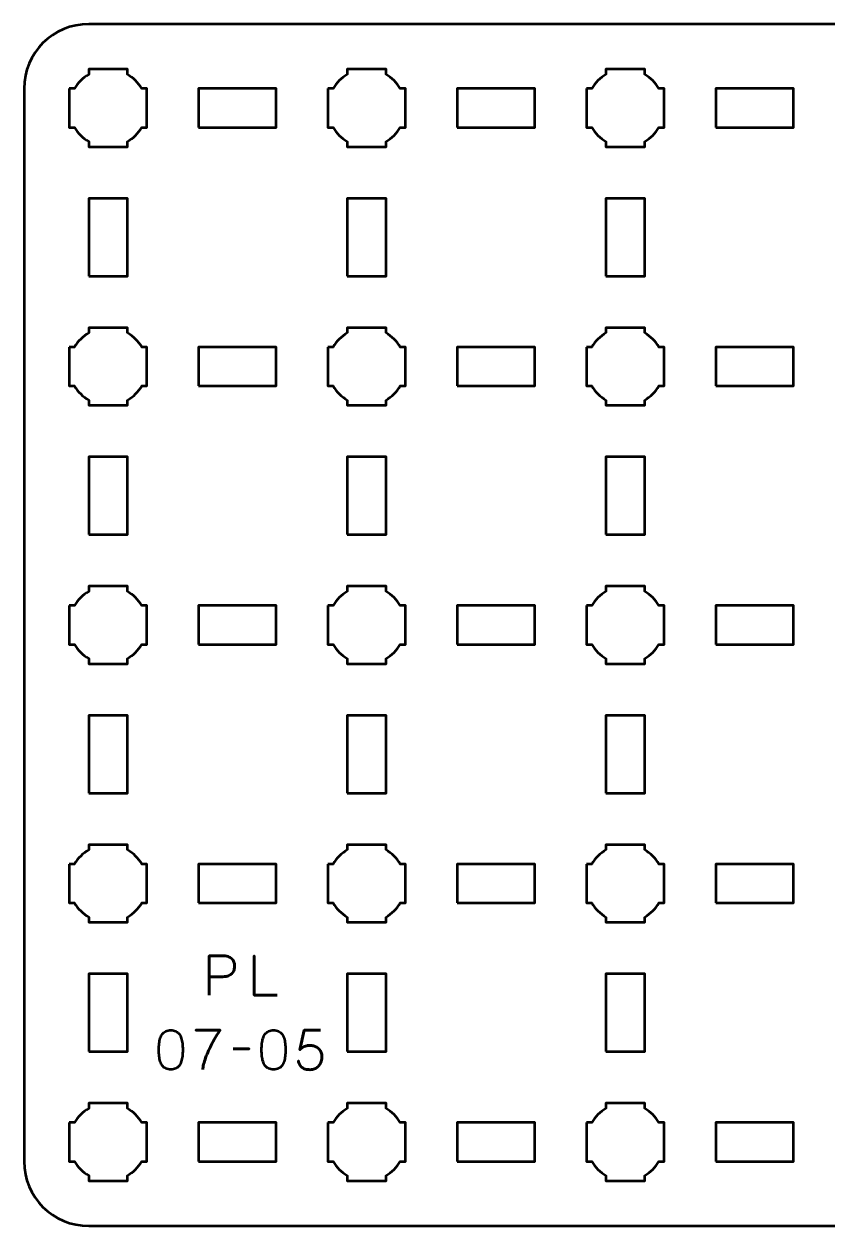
# Model space of a CAD drawing. Header units: centimetres. Extents: x -17.1 to -3.9, y -19.5 to -10.2.
# Drawn here: x -17.15 to -10.93, y -19.5 to -10.2 of the extents above; entities that cross this region are included whole.
import ezdxf

# ---------------------------------------------------------------- set-up
doc = ezdxf.new("R2010")
doc.units = ezdxf.units.CM
doc.header["$MEASUREMENT"] = 0
doc.layers.add('Layer 1', color=7, linetype='Continuous')

msp = doc.modelspace()

# ---------------------------------------------------------------- linework, layer by layer
at = {"layer": 'Layer 1', "color": 250, "lineweight": 53}
for points in [[(-15.8, -11), (-15.2, -11), (-15.2, -10.7), (-15.8, -10.7), (-15.8, -11)], [(-13.8, -11), (-13.2, -11), (-13.2, -10.7), (-13.8, -10.7), (-13.8, -11)], [(-11.8, -11), (-11.2, -11), (-11.2, -10.7), (-11.8, -10.7), (-11.8, -11)], [(-16.65, -12.15), (-16.35, -12.15), (-16.35, -11.55), (-16.65, -11.55), (-16.65, -12.15)], [(-14.65, -12.15), (-14.35, -12.15), (-14.35, -11.55), (-14.65, -11.55), (-14.65, -12.15)], [(-12.65, -12.15), (-12.35, -12.15), (-12.35, -11.55), (-12.65, -11.55), (-12.65, -12.15)], [(-15.8, -13), (-15.2, -13), (-15.2, -12.7), (-15.8, -12.7), (-15.8, -13)], [(-13.8, -13), (-13.2, -13), (-13.2, -12.7), (-13.8, -12.7), (-13.8, -13)], [(-11.8, -13), (-11.2, -13), (-11.2, -12.7), (-11.8, -12.7), (-11.8, -13)], [(-16.65, -14.15), (-16.35, -14.15), (-16.35, -13.55), (-16.65, -13.55), (-16.65, -14.15)], [(-14.65, -14.15), (-14.35, -14.15), (-14.35, -13.55), (-14.65, -13.55), (-14.65, -14.15)], [(-12.65, -14.15), (-12.35, -14.15), (-12.35, -13.55), (-12.65, -13.55), (-12.65, -14.15)], [(-15.8, -15), (-15.2, -15), (-15.2, -14.7), (-15.8, -14.7), (-15.8, -15)], [(-13.8, -15), (-13.2, -15), (-13.2, -14.7), (-13.8, -14.7), (-13.8, -15)], [(-11.8, -15), (-11.2, -15), (-11.2, -14.7), (-11.8, -14.7), (-11.8, -15)], [(-16.65, -16.15), (-16.35, -16.15), (-16.35, -15.55), (-16.65, -15.55), (-16.65, -16.15)], [(-14.65, -16.15), (-14.35, -16.15), (-14.35, -15.55), (-14.65, -15.55), (-14.65, -16.15)], [(-12.65, -16.15), (-12.35, -16.15), (-12.35, -15.55), (-12.65, -15.55), (-12.65, -16.15)], [(-15.8, -17), (-15.2, -17), (-15.2, -16.7), (-15.8, -16.7), (-15.8, -17)], [(-13.8, -17), (-13.2, -17), (-13.2, -16.7), (-13.8, -16.7), (-13.8, -17)], [(-11.8, -17), (-11.2, -17), (-11.2, -16.7), (-11.8, -16.7), (-11.8, -17)], [(-16.65, -18.15), (-16.35, -18.15), (-16.35, -17.55), (-16.65, -17.55), (-16.65, -18.15)], [(-14.65, -18.15), (-14.35, -18.15), (-14.35, -17.55), (-14.65, -17.55), (-14.65, -18.15)], [(-12.65, -18.15), (-12.35, -18.15), (-12.35, -17.55), (-12.65, -17.55), (-12.65, -18.15)], [(-15.8, -19), (-15.2, -19), (-15.2, -18.7), (-15.8, -18.7), (-15.8, -19)], [(-13.8, -19), (-13.2, -19), (-13.2, -18.7), (-13.8, -18.7), (-13.8, -19)], [(-11.8, -19), (-11.2, -19), (-11.2, -18.7), (-11.8, -18.7), (-11.8, -19)]]:
    msp.add_lwpolyline(points, close=True, dxfattribs=at)
msp.add_open_spline([(-17.15, -19), (-17.15, -19), (-17.15, -10.7), (-17.15, -10.7), (-17.15, -10.7), (-17.15, -10.42391), (-16.92609, -10.2), (-16.65, -10.2), (-16.65, -10.2), (-16.65, -10.2), (-4.35, -10.2), (-4.35, -10.2), (-4.35, -10.2), (-4.07391, -10.2), (-3.85, -10.42391), (-3.85, -10.7), (-3.85, -10.7), (-3.85, -10.7), (-3.85, -19), (-3.85, -19), (-3.85, -19), (-3.85, -19.27609), (-4.07391, -19.5), (-4.35, -19.5), (-4.35, -19.5), (-4.35, -19.5), (-16.65, -19.5), (-16.65, -19.5), (-16.65, -19.5), (-16.92609, -19.5), (-17.15, -19.27609), (-17.15, -19)], degree=3, knots=[0, 0, 0, 0, 0.125, 0.125, 0.125, 0.125, 0.25, 0.25, 0.25, 0.25, 0.375, 0.375, 0.375, 0.375, 0.5, 0.5, 0.5, 0.5, 0.625, 0.625, 0.625, 0.625, 0.75, 0.75, 0.75, 0.75, 0.875, 0.875, 0.875, 0.875, 1, 1, 1, 1], dxfattribs=at)
at = {"layer": 'Layer 1', "lineweight": 53}
for points in [[(-16.8, -10.7), (-16.8, -10.7), (-16.75985, -10.7), (-16.75985, -10.7), (-16.75985, -10.7), (-16.7335, -10.65447), (-16.69553, -10.6165), (-16.65, -10.59015), (-16.65, -10.59015), (-16.65, -10.59015), (-16.65, -10.55), (-16.65, -10.55), (-16.65, -10.55), (-16.65, -10.55), (-16.5, -10.55), (-16.5, -10.55), (-16.5, -10.55), (-16.5, -10.55), (-16.35, -10.55), (-16.35, -10.55), (-16.35, -10.55), (-16.35, -10.55), (-16.35, -10.59015), (-16.35, -10.59015), (-16.35, -10.59015), (-16.30447, -10.6165), (-16.2665, -10.65447), (-16.24015, -10.7), (-16.24015, -10.7), (-16.24015, -10.7), (-16.2, -10.7), (-16.2, -10.7), (-16.2, -10.7), (-16.2, -10.7), (-16.2, -10.85), (-16.2, -10.85), (-16.2, -10.85), (-16.2, -10.85), (-16.2, -11), (-16.2, -11), (-16.2, -11), (-16.2, -11), (-16.24015, -11), (-16.24015, -11), (-16.24015, -11), (-16.2665, -11.04553), (-16.30447, -11.0835), (-16.35, -11.10985), (-16.35, -11.10985), (-16.35, -11.10985), (-16.35, -11.15), (-16.35, -11.15), (-16.35, -11.15), (-16.35, -11.15), (-16.5, -11.15), (-16.5, -11.15), (-16.5, -11.15), (-16.5, -11.15), (-16.65, -11.15), (-16.65, -11.15), (-16.65, -11.15), (-16.65, -11.15), (-16.65, -11.10985), (-16.65, -11.10985), (-16.65, -11.10985), (-16.69553, -11.0835), (-16.7335, -11.04553), (-16.75985, -11), (-16.75985, -11), (-16.75985, -11), (-16.8, -11), (-16.8, -11), (-16.8, -11), (-16.8, -11), (-16.8, -10.85), (-16.8, -10.85), (-16.8, -10.85), (-16.8, -10.85), (-16.8, -10.7), (-16.8, -10.7)], [(-14.8, -10.7), (-14.8, -10.7), (-14.75985, -10.7), (-14.75985, -10.7), (-14.75985, -10.7), (-14.7335, -10.65447), (-14.69553, -10.6165), (-14.65, -10.59015), (-14.65, -10.59015), (-14.65, -10.59015), (-14.65, -10.55), (-14.65, -10.55), (-14.65, -10.55), (-14.65, -10.55), (-14.5, -10.55), (-14.5, -10.55), (-14.5, -10.55), (-14.5, -10.55), (-14.35, -10.55), (-14.35, -10.55), (-14.35, -10.55), (-14.35, -10.55), (-14.35, -10.59015), (-14.35, -10.59015), (-14.35, -10.59015), (-14.30447, -10.6165), (-14.2665, -10.65447), (-14.24015, -10.7), (-14.24015, -10.7), (-14.24015, -10.7), (-14.2, -10.7), (-14.2, -10.7), (-14.2, -10.7), (-14.2, -10.7), (-14.2, -10.85), (-14.2, -10.85), (-14.2, -10.85), (-14.2, -10.85), (-14.2, -11), (-14.2, -11), (-14.2, -11), (-14.2, -11), (-14.24015, -11), (-14.24015, -11), (-14.24015, -11), (-14.2665, -11.04553), (-14.30447, -11.0835), (-14.35, -11.10985), (-14.35, -11.10985), (-14.35, -11.10985), (-14.35, -11.15), (-14.35, -11.15), (-14.35, -11.15), (-14.35, -11.15), (-14.5, -11.15), (-14.5, -11.15), (-14.5, -11.15), (-14.5, -11.15), (-14.65, -11.15), (-14.65, -11.15), (-14.65, -11.15), (-14.65, -11.15), (-14.65, -11.10985), (-14.65, -11.10985), (-14.65, -11.10985), (-14.69553, -11.0835), (-14.7335, -11.04553), (-14.75985, -11), (-14.75985, -11), (-14.75985, -11), (-14.8, -11), (-14.8, -11), (-14.8, -11), (-14.8, -11), (-14.8, -10.85), (-14.8, -10.85), (-14.8, -10.85), (-14.8, -10.85), (-14.8, -10.7), (-14.8, -10.7)], [(-12.8, -10.7), (-12.8, -10.7), (-12.75985, -10.7), (-12.75985, -10.7), (-12.75985, -10.7), (-12.7335, -10.65447), (-12.69553, -10.6165), (-12.65, -10.59015), (-12.65, -10.59015), (-12.65, -10.59015), (-12.65, -10.55), (-12.65, -10.55), (-12.65, -10.55), (-12.65, -10.55), (-12.5, -10.55), (-12.5, -10.55), (-12.5, -10.55), (-12.5, -10.55), (-12.35, -10.55), (-12.35, -10.55), (-12.35, -10.55), (-12.35, -10.55), (-12.35, -10.59015), (-12.35, -10.59015), (-12.35, -10.59015), (-12.30447, -10.6165), (-12.2665, -10.65447), (-12.24015, -10.7), (-12.24015, -10.7), (-12.24015, -10.7), (-12.2, -10.7), (-12.2, -10.7), (-12.2, -10.7), (-12.2, -10.7), (-12.2, -10.85), (-12.2, -10.85), (-12.2, -10.85), (-12.2, -10.85), (-12.2, -11), (-12.2, -11), (-12.2, -11), (-12.2, -11), (-12.24015, -11), (-12.24015, -11), (-12.24015, -11), (-12.2665, -11.04553), (-12.30447, -11.0835), (-12.35, -11.10985), (-12.35, -11.10985), (-12.35, -11.10985), (-12.35, -11.15), (-12.35, -11.15), (-12.35, -11.15), (-12.35, -11.15), (-12.5, -11.15), (-12.5, -11.15), (-12.5, -11.15), (-12.5, -11.15), (-12.65, -11.15), (-12.65, -11.15), (-12.65, -11.15), (-12.65, -11.15), (-12.65, -11.10985), (-12.65, -11.10985), (-12.65, -11.10985), (-12.69553, -11.0835), (-12.7335, -11.04553), (-12.75985, -11), (-12.75985, -11), (-12.75985, -11), (-12.8, -11), (-12.8, -11), (-12.8, -11), (-12.8, -11), (-12.8, -10.85), (-12.8, -10.85), (-12.8, -10.85), (-12.8, -10.85), (-12.8, -10.7), (-12.8, -10.7)], [(-16.8, -12.7), (-16.8, -12.7), (-16.75985, -12.7), (-16.75985, -12.7), (-16.75985, -12.7), (-16.7335, -12.65447), (-16.69553, -12.6165), (-16.65, -12.59015), (-16.65, -12.59015), (-16.65, -12.59015), (-16.65, -12.55), (-16.65, -12.55), (-16.65, -12.55), (-16.65, -12.55), (-16.5, -12.55), (-16.5, -12.55), (-16.5, -12.55), (-16.5, -12.55), (-16.35, -12.55), (-16.35, -12.55), (-16.35, -12.55), (-16.35, -12.55), (-16.35, -12.59015), (-16.35, -12.59015), (-16.35, -12.59015), (-16.30447, -12.6165), (-16.2665, -12.65447), (-16.24015, -12.7), (-16.24015, -12.7), (-16.24015, -12.7), (-16.2, -12.7), (-16.2, -12.7), (-16.2, -12.7), (-16.2, -12.7), (-16.2, -12.85), (-16.2, -12.85), (-16.2, -12.85), (-16.2, -12.85), (-16.2, -13), (-16.2, -13), (-16.2, -13), (-16.2, -13), (-16.24015, -13), (-16.24015, -13), (-16.24015, -13), (-16.2665, -13.04553), (-16.30447, -13.0835), (-16.35, -13.10985), (-16.35, -13.10985), (-16.35, -13.10985), (-16.35, -13.15), (-16.35, -13.15), (-16.35, -13.15), (-16.35, -13.15), (-16.5, -13.15), (-16.5, -13.15), (-16.5, -13.15), (-16.5, -13.15), (-16.65, -13.15), (-16.65, -13.15), (-16.65, -13.15), (-16.65, -13.15), (-16.65, -13.10985), (-16.65, -13.10985), (-16.65, -13.10985), (-16.69553, -13.0835), (-16.7335, -13.04553), (-16.75985, -13), (-16.75985, -13), (-16.75985, -13), (-16.8, -13), (-16.8, -13), (-16.8, -13), (-16.8, -13), (-16.8, -12.85), (-16.8, -12.85), (-16.8, -12.85), (-16.8, -12.85), (-16.8, -12.7), (-16.8, -12.7)], [(-14.8, -12.7), (-14.8, -12.7), (-14.75985, -12.7), (-14.75985, -12.7), (-14.75985, -12.7), (-14.7335, -12.65447), (-14.69553, -12.6165), (-14.65, -12.59015), (-14.65, -12.59015), (-14.65, -12.59015), (-14.65, -12.55), (-14.65, -12.55), (-14.65, -12.55), (-14.65, -12.55), (-14.5, -12.55), (-14.5, -12.55), (-14.5, -12.55), (-14.5, -12.55), (-14.35, -12.55), (-14.35, -12.55), (-14.35, -12.55), (-14.35, -12.55), (-14.35, -12.59015), (-14.35, -12.59015), (-14.35, -12.59015), (-14.30447, -12.6165), (-14.2665, -12.65447), (-14.24015, -12.7), (-14.24015, -12.7), (-14.24015, -12.7), (-14.2, -12.7), (-14.2, -12.7), (-14.2, -12.7), (-14.2, -12.7), (-14.2, -12.85), (-14.2, -12.85), (-14.2, -12.85), (-14.2, -12.85), (-14.2, -13), (-14.2, -13), (-14.2, -13), (-14.2, -13), (-14.24015, -13), (-14.24015, -13), (-14.24015, -13), (-14.2665, -13.04553), (-14.30447, -13.0835), (-14.35, -13.10985), (-14.35, -13.10985), (-14.35, -13.10985), (-14.35, -13.15), (-14.35, -13.15), (-14.35, -13.15), (-14.35, -13.15), (-14.5, -13.15), (-14.5, -13.15), (-14.5, -13.15), (-14.5, -13.15), (-14.65, -13.15), (-14.65, -13.15), (-14.65, -13.15), (-14.65, -13.15), (-14.65, -13.10985), (-14.65, -13.10985), (-14.65, -13.10985), (-14.69553, -13.0835), (-14.7335, -13.04553), (-14.75985, -13), (-14.75985, -13), (-14.75985, -13), (-14.8, -13), (-14.8, -13), (-14.8, -13), (-14.8, -13), (-14.8, -12.85), (-14.8, -12.85), (-14.8, -12.85), (-14.8, -12.85), (-14.8, -12.7), (-14.8, -12.7)], [(-12.8, -12.7), (-12.8, -12.7), (-12.75985, -12.7), (-12.75985, -12.7), (-12.75985, -12.7), (-12.7335, -12.65447), (-12.69553, -12.6165), (-12.65, -12.59015), (-12.65, -12.59015), (-12.65, -12.59015), (-12.65, -12.55), (-12.65, -12.55), (-12.65, -12.55), (-12.65, -12.55), (-12.5, -12.55), (-12.5, -12.55), (-12.5, -12.55), (-12.5, -12.55), (-12.35, -12.55), (-12.35, -12.55), (-12.35, -12.55), (-12.35, -12.55), (-12.35, -12.59015), (-12.35, -12.59015), (-12.35, -12.59015), (-12.30447, -12.6165), (-12.2665, -12.65447), (-12.24015, -12.7), (-12.24015, -12.7), (-12.24015, -12.7), (-12.2, -12.7), (-12.2, -12.7), (-12.2, -12.7), (-12.2, -12.7), (-12.2, -12.85), (-12.2, -12.85), (-12.2, -12.85), (-12.2, -12.85), (-12.2, -13), (-12.2, -13), (-12.2, -13), (-12.2, -13), (-12.24015, -13), (-12.24015, -13), (-12.24015, -13), (-12.2665, -13.04553), (-12.30447, -13.0835), (-12.35, -13.10985), (-12.35, -13.10985), (-12.35, -13.10985), (-12.35, -13.15), (-12.35, -13.15), (-12.35, -13.15), (-12.35, -13.15), (-12.5, -13.15), (-12.5, -13.15), (-12.5, -13.15), (-12.5, -13.15), (-12.65, -13.15), (-12.65, -13.15), (-12.65, -13.15), (-12.65, -13.15), (-12.65, -13.10985), (-12.65, -13.10985), (-12.65, -13.10985), (-12.69553, -13.0835), (-12.7335, -13.04553), (-12.75985, -13), (-12.75985, -13), (-12.75985, -13), (-12.8, -13), (-12.8, -13), (-12.8, -13), (-12.8, -13), (-12.8, -12.85), (-12.8, -12.85), (-12.8, -12.85), (-12.8, -12.85), (-12.8, -12.7), (-12.8, -12.7)], [(-16.8, -14.7), (-16.8, -14.7), (-16.75985, -14.7), (-16.75985, -14.7), (-16.75985, -14.7), (-16.7335, -14.65447), (-16.69553, -14.6165), (-16.65, -14.59015), (-16.65, -14.59015), (-16.65, -14.59015), (-16.65, -14.55), (-16.65, -14.55), (-16.65, -14.55), (-16.65, -14.55), (-16.5, -14.55), (-16.5, -14.55), (-16.5, -14.55), (-16.5, -14.55), (-16.35, -14.55), (-16.35, -14.55), (-16.35, -14.55), (-16.35, -14.55), (-16.35, -14.59015), (-16.35, -14.59015), (-16.35, -14.59015), (-16.30447, -14.6165), (-16.2665, -14.65447), (-16.24015, -14.7), (-16.24015, -14.7), (-16.24015, -14.7), (-16.2, -14.7), (-16.2, -14.7), (-16.2, -14.7), (-16.2, -14.7), (-16.2, -14.85), (-16.2, -14.85), (-16.2, -14.85), (-16.2, -14.85), (-16.2, -15), (-16.2, -15), (-16.2, -15), (-16.2, -15), (-16.24015, -15), (-16.24015, -15), (-16.24015, -15), (-16.2665, -15.04553), (-16.30447, -15.0835), (-16.35, -15.10985), (-16.35, -15.10985), (-16.35, -15.10985), (-16.35, -15.15), (-16.35, -15.15), (-16.35, -15.15), (-16.35, -15.15), (-16.5, -15.15), (-16.5, -15.15), (-16.5, -15.15), (-16.5, -15.15), (-16.65, -15.15), (-16.65, -15.15), (-16.65, -15.15), (-16.65, -15.15), (-16.65, -15.10985), (-16.65, -15.10985), (-16.65, -15.10985), (-16.69553, -15.0835), (-16.7335, -15.04553), (-16.75985, -15), (-16.75985, -15), (-16.75985, -15), (-16.8, -15), (-16.8, -15), (-16.8, -15), (-16.8, -15), (-16.8, -14.85), (-16.8, -14.85), (-16.8, -14.85), (-16.8, -14.85), (-16.8, -14.7), (-16.8, -14.7)], [(-14.8, -14.7), (-14.8, -14.7), (-14.75985, -14.7), (-14.75985, -14.7), (-14.75985, -14.7), (-14.7335, -14.65447), (-14.69553, -14.6165), (-14.65, -14.59015), (-14.65, -14.59015), (-14.65, -14.59015), (-14.65, -14.55), (-14.65, -14.55), (-14.65, -14.55), (-14.65, -14.55), (-14.5, -14.55), (-14.5, -14.55), (-14.5, -14.55), (-14.5, -14.55), (-14.35, -14.55), (-14.35, -14.55), (-14.35, -14.55), (-14.35, -14.55), (-14.35, -14.59015), (-14.35, -14.59015), (-14.35, -14.59015), (-14.30447, -14.6165), (-14.2665, -14.65447), (-14.24015, -14.7), (-14.24015, -14.7), (-14.24015, -14.7), (-14.2, -14.7), (-14.2, -14.7), (-14.2, -14.7), (-14.2, -14.7), (-14.2, -14.85), (-14.2, -14.85), (-14.2, -14.85), (-14.2, -14.85), (-14.2, -15), (-14.2, -15), (-14.2, -15), (-14.2, -15), (-14.24015, -15), (-14.24015, -15), (-14.24015, -15), (-14.2665, -15.04553), (-14.30447, -15.0835), (-14.35, -15.10985), (-14.35, -15.10985), (-14.35, -15.10985), (-14.35, -15.15), (-14.35, -15.15), (-14.35, -15.15), (-14.35, -15.15), (-14.5, -15.15), (-14.5, -15.15), (-14.5, -15.15), (-14.5, -15.15), (-14.65, -15.15), (-14.65, -15.15), (-14.65, -15.15), (-14.65, -15.15), (-14.65, -15.10985), (-14.65, -15.10985), (-14.65, -15.10985), (-14.69553, -15.0835), (-14.7335, -15.04553), (-14.75985, -15), (-14.75985, -15), (-14.75985, -15), (-14.8, -15), (-14.8, -15), (-14.8, -15), (-14.8, -15), (-14.8, -14.85), (-14.8, -14.85), (-14.8, -14.85), (-14.8, -14.85), (-14.8, -14.7), (-14.8, -14.7)], [(-12.8, -14.7), (-12.8, -14.7), (-12.75985, -14.7), (-12.75985, -14.7), (-12.75985, -14.7), (-12.7335, -14.65447), (-12.69553, -14.6165), (-12.65, -14.59015), (-12.65, -14.59015), (-12.65, -14.59015), (-12.65, -14.55), (-12.65, -14.55), (-12.65, -14.55), (-12.65, -14.55), (-12.5, -14.55), (-12.5, -14.55), (-12.5, -14.55), (-12.5, -14.55), (-12.35, -14.55), (-12.35, -14.55), (-12.35, -14.55), (-12.35, -14.55), (-12.35, -14.59015), (-12.35, -14.59015), (-12.35, -14.59015), (-12.30447, -14.6165), (-12.2665, -14.65447), (-12.24015, -14.7), (-12.24015, -14.7), (-12.24015, -14.7), (-12.2, -14.7), (-12.2, -14.7), (-12.2, -14.7), (-12.2, -14.7), (-12.2, -14.85), (-12.2, -14.85), (-12.2, -14.85), (-12.2, -14.85), (-12.2, -15), (-12.2, -15), (-12.2, -15), (-12.2, -15), (-12.24015, -15), (-12.24015, -15), (-12.24015, -15), (-12.2665, -15.04553), (-12.30447, -15.0835), (-12.35, -15.10985), (-12.35, -15.10985), (-12.35, -15.10985), (-12.35, -15.15), (-12.35, -15.15), (-12.35, -15.15), (-12.35, -15.15), (-12.5, -15.15), (-12.5, -15.15), (-12.5, -15.15), (-12.5, -15.15), (-12.65, -15.15), (-12.65, -15.15), (-12.65, -15.15), (-12.65, -15.15), (-12.65, -15.10985), (-12.65, -15.10985), (-12.65, -15.10985), (-12.69553, -15.0835), (-12.7335, -15.04553), (-12.75985, -15), (-12.75985, -15), (-12.75985, -15), (-12.8, -15), (-12.8, -15), (-12.8, -15), (-12.8, -15), (-12.8, -14.85), (-12.8, -14.85), (-12.8, -14.85), (-12.8, -14.85), (-12.8, -14.7), (-12.8, -14.7)], [(-16.8, -16.7), (-16.8, -16.7), (-16.75985, -16.7), (-16.75985, -16.7), (-16.75985, -16.7), (-16.7335, -16.65447), (-16.69553, -16.6165), (-16.65, -16.59015), (-16.65, -16.59015), (-16.65, -16.59015), (-16.65, -16.55), (-16.65, -16.55), (-16.65, -16.55), (-16.65, -16.55), (-16.5, -16.55), (-16.5, -16.55), (-16.5, -16.55), (-16.5, -16.55), (-16.35, -16.55), (-16.35, -16.55), (-16.35, -16.55), (-16.35, -16.55), (-16.35, -16.59015), (-16.35, -16.59015), (-16.35, -16.59015), (-16.30447, -16.6165), (-16.2665, -16.65447), (-16.24015, -16.7), (-16.24015, -16.7), (-16.24015, -16.7), (-16.2, -16.7), (-16.2, -16.7), (-16.2, -16.7), (-16.2, -16.7), (-16.2, -16.85), (-16.2, -16.85), (-16.2, -16.85), (-16.2, -16.85), (-16.2, -17), (-16.2, -17), (-16.2, -17), (-16.2, -17), (-16.24015, -17), (-16.24015, -17), (-16.24015, -17), (-16.2665, -17.04553), (-16.30447, -17.0835), (-16.35, -17.10985), (-16.35, -17.10985), (-16.35, -17.10985), (-16.35, -17.15), (-16.35, -17.15), (-16.35, -17.15), (-16.35, -17.15), (-16.5, -17.15), (-16.5, -17.15), (-16.5, -17.15), (-16.5, -17.15), (-16.65, -17.15), (-16.65, -17.15), (-16.65, -17.15), (-16.65, -17.15), (-16.65, -17.10985), (-16.65, -17.10985), (-16.65, -17.10985), (-16.69553, -17.0835), (-16.7335, -17.04553), (-16.75985, -17), (-16.75985, -17), (-16.75985, -17), (-16.8, -17), (-16.8, -17), (-16.8, -17), (-16.8, -17), (-16.8, -16.85), (-16.8, -16.85), (-16.8, -16.85), (-16.8, -16.85), (-16.8, -16.7), (-16.8, -16.7)], [(-14.8, -16.7), (-14.8, -16.7), (-14.75985, -16.7), (-14.75985, -16.7), (-14.75985, -16.7), (-14.7335, -16.65447), (-14.69553, -16.6165), (-14.65, -16.59015), (-14.65, -16.59015), (-14.65, -16.59015), (-14.65, -16.55), (-14.65, -16.55), (-14.65, -16.55), (-14.65, -16.55), (-14.5, -16.55), (-14.5, -16.55), (-14.5, -16.55), (-14.5, -16.55), (-14.35, -16.55), (-14.35, -16.55), (-14.35, -16.55), (-14.35, -16.55), (-14.35, -16.59015), (-14.35, -16.59015), (-14.35, -16.59015), (-14.30447, -16.6165), (-14.2665, -16.65447), (-14.24015, -16.7), (-14.24015, -16.7), (-14.24015, -16.7), (-14.2, -16.7), (-14.2, -16.7), (-14.2, -16.7), (-14.2, -16.7), (-14.2, -16.85), (-14.2, -16.85), (-14.2, -16.85), (-14.2, -16.85), (-14.2, -17), (-14.2, -17), (-14.2, -17), (-14.2, -17), (-14.24015, -17), (-14.24015, -17), (-14.24015, -17), (-14.2665, -17.04553), (-14.30447, -17.0835), (-14.35, -17.10985), (-14.35, -17.10985), (-14.35, -17.10985), (-14.35, -17.15), (-14.35, -17.15), (-14.35, -17.15), (-14.35, -17.15), (-14.5, -17.15), (-14.5, -17.15), (-14.5, -17.15), (-14.5, -17.15), (-14.65, -17.15), (-14.65, -17.15), (-14.65, -17.15), (-14.65, -17.15), (-14.65, -17.10985), (-14.65, -17.10985), (-14.65, -17.10985), (-14.69553, -17.0835), (-14.7335, -17.04553), (-14.75985, -17), (-14.75985, -17), (-14.75985, -17), (-14.8, -17), (-14.8, -17), (-14.8, -17), (-14.8, -17), (-14.8, -16.85), (-14.8, -16.85), (-14.8, -16.85), (-14.8, -16.85), (-14.8, -16.7), (-14.8, -16.7)], [(-12.8, -16.7), (-12.8, -16.7), (-12.75985, -16.7), (-12.75985, -16.7), (-12.75985, -16.7), (-12.7335, -16.65447), (-12.69553, -16.6165), (-12.65, -16.59015), (-12.65, -16.59015), (-12.65, -16.59015), (-12.65, -16.55), (-12.65, -16.55), (-12.65, -16.55), (-12.65, -16.55), (-12.5, -16.55), (-12.5, -16.55), (-12.5, -16.55), (-12.5, -16.55), (-12.35, -16.55), (-12.35, -16.55), (-12.35, -16.55), (-12.35, -16.55), (-12.35, -16.59015), (-12.35, -16.59015), (-12.35, -16.59015), (-12.30447, -16.6165), (-12.2665, -16.65447), (-12.24015, -16.7), (-12.24015, -16.7), (-12.24015, -16.7), (-12.2, -16.7), (-12.2, -16.7), (-12.2, -16.7), (-12.2, -16.7), (-12.2, -16.85), (-12.2, -16.85), (-12.2, -16.85), (-12.2, -16.85), (-12.2, -17), (-12.2, -17), (-12.2, -17), (-12.2, -17), (-12.24015, -17), (-12.24015, -17), (-12.24015, -17), (-12.2665, -17.04553), (-12.30447, -17.0835), (-12.35, -17.10985), (-12.35, -17.10985), (-12.35, -17.10985), (-12.35, -17.15), (-12.35, -17.15), (-12.35, -17.15), (-12.35, -17.15), (-12.5, -17.15), (-12.5, -17.15), (-12.5, -17.15), (-12.5, -17.15), (-12.65, -17.15), (-12.65, -17.15), (-12.65, -17.15), (-12.65, -17.15), (-12.65, -17.10985), (-12.65, -17.10985), (-12.65, -17.10985), (-12.69553, -17.0835), (-12.7335, -17.04553), (-12.75985, -17), (-12.75985, -17), (-12.75985, -17), (-12.8, -17), (-12.8, -17), (-12.8, -17), (-12.8, -17), (-12.8, -16.85), (-12.8, -16.85), (-12.8, -16.85), (-12.8, -16.85), (-12.8, -16.7), (-12.8, -16.7)], [(-16.8, -18.7), (-16.8, -18.7), (-16.75985, -18.7), (-16.75985, -18.7), (-16.75985, -18.7), (-16.7335, -18.65447), (-16.69553, -18.6165), (-16.65, -18.59015), (-16.65, -18.59015), (-16.65, -18.59015), (-16.65, -18.55), (-16.65, -18.55), (-16.65, -18.55), (-16.65, -18.55), (-16.5, -18.55), (-16.5, -18.55), (-16.5, -18.55), (-16.5, -18.55), (-16.35, -18.55), (-16.35, -18.55), (-16.35, -18.55), (-16.35, -18.55), (-16.35, -18.59015), (-16.35, -18.59015), (-16.35, -18.59015), (-16.30447, -18.6165), (-16.2665, -18.65447), (-16.24015, -18.7), (-16.24015, -18.7), (-16.24015, -18.7), (-16.2, -18.7), (-16.2, -18.7), (-16.2, -18.7), (-16.2, -18.7), (-16.2, -18.85), (-16.2, -18.85), (-16.2, -18.85), (-16.2, -18.85), (-16.2, -19), (-16.2, -19), (-16.2, -19), (-16.2, -19), (-16.24015, -19), (-16.24015, -19), (-16.24015, -19), (-16.2665, -19.04553), (-16.30447, -19.0835), (-16.35, -19.10985), (-16.35, -19.10985), (-16.35, -19.10985), (-16.35, -19.15), (-16.35, -19.15), (-16.35, -19.15), (-16.35, -19.15), (-16.5, -19.15), (-16.5, -19.15), (-16.5, -19.15), (-16.5, -19.15), (-16.65, -19.15), (-16.65, -19.15), (-16.65, -19.15), (-16.65, -19.15), (-16.65, -19.10985), (-16.65, -19.10985), (-16.65, -19.10985), (-16.69553, -19.0835), (-16.7335, -19.04553), (-16.75985, -19), (-16.75985, -19), (-16.75985, -19), (-16.8, -19), (-16.8, -19), (-16.8, -19), (-16.8, -19), (-16.8, -18.85), (-16.8, -18.85), (-16.8, -18.85), (-16.8, -18.85), (-16.8, -18.7), (-16.8, -18.7)], [(-14.8, -18.7), (-14.8, -18.7), (-14.75985, -18.7), (-14.75985, -18.7), (-14.75985, -18.7), (-14.7335, -18.65447), (-14.69553, -18.6165), (-14.65, -18.59015), (-14.65, -18.59015), (-14.65, -18.59015), (-14.65, -18.55), (-14.65, -18.55), (-14.65, -18.55), (-14.65, -18.55), (-14.5, -18.55), (-14.5, -18.55), (-14.5, -18.55), (-14.5, -18.55), (-14.35, -18.55), (-14.35, -18.55), (-14.35, -18.55), (-14.35, -18.55), (-14.35, -18.59015), (-14.35, -18.59015), (-14.35, -18.59015), (-14.30447, -18.6165), (-14.2665, -18.65447), (-14.24015, -18.7), (-14.24015, -18.7), (-14.24015, -18.7), (-14.2, -18.7), (-14.2, -18.7), (-14.2, -18.7), (-14.2, -18.7), (-14.2, -18.85), (-14.2, -18.85), (-14.2, -18.85), (-14.2, -18.85), (-14.2, -19), (-14.2, -19), (-14.2, -19), (-14.2, -19), (-14.24015, -19), (-14.24015, -19), (-14.24015, -19), (-14.2665, -19.04553), (-14.30447, -19.0835), (-14.35, -19.10985), (-14.35, -19.10985), (-14.35, -19.10985), (-14.35, -19.15), (-14.35, -19.15), (-14.35, -19.15), (-14.35, -19.15), (-14.5, -19.15), (-14.5, -19.15), (-14.5, -19.15), (-14.5, -19.15), (-14.65, -19.15), (-14.65, -19.15), (-14.65, -19.15), (-14.65, -19.15), (-14.65, -19.10985), (-14.65, -19.10985), (-14.65, -19.10985), (-14.69553, -19.0835), (-14.7335, -19.04553), (-14.75985, -19), (-14.75985, -19), (-14.75985, -19), (-14.8, -19), (-14.8, -19), (-14.8, -19), (-14.8, -19), (-14.8, -18.85), (-14.8, -18.85), (-14.8, -18.85), (-14.8, -18.85), (-14.8, -18.7), (-14.8, -18.7)], [(-12.8, -18.7), (-12.8, -18.7), (-12.75985, -18.7), (-12.75985, -18.7), (-12.75985, -18.7), (-12.7335, -18.65447), (-12.69553, -18.6165), (-12.65, -18.59015), (-12.65, -18.59015), (-12.65, -18.59015), (-12.65, -18.55), (-12.65, -18.55), (-12.65, -18.55), (-12.65, -18.55), (-12.5, -18.55), (-12.5, -18.55), (-12.5, -18.55), (-12.5, -18.55), (-12.35, -18.55), (-12.35, -18.55), (-12.35, -18.55), (-12.35, -18.55), (-12.35, -18.59015), (-12.35, -18.59015), (-12.35, -18.59015), (-12.30447, -18.6165), (-12.2665, -18.65447), (-12.24015, -18.7), (-12.24015, -18.7), (-12.24015, -18.7), (-12.2, -18.7), (-12.2, -18.7), (-12.2, -18.7), (-12.2, -18.7), (-12.2, -18.85), (-12.2, -18.85), (-12.2, -18.85), (-12.2, -18.85), (-12.2, -19), (-12.2, -19), (-12.2, -19), (-12.2, -19), (-12.24015, -19), (-12.24015, -19), (-12.24015, -19), (-12.2665, -19.04553), (-12.30447, -19.0835), (-12.35, -19.10985), (-12.35, -19.10985), (-12.35, -19.10985), (-12.35, -19.15), (-12.35, -19.15), (-12.35, -19.15), (-12.35, -19.15), (-12.5, -19.15), (-12.5, -19.15), (-12.5, -19.15), (-12.5, -19.15), (-12.65, -19.15), (-12.65, -19.15), (-12.65, -19.15), (-12.65, -19.15), (-12.65, -19.10985), (-12.65, -19.10985), (-12.65, -19.10985), (-12.69553, -19.0835), (-12.7335, -19.04553), (-12.75985, -19), (-12.75985, -19), (-12.75985, -19), (-12.8, -19), (-12.8, -19), (-12.8, -19), (-12.8, -19), (-12.8, -18.85), (-12.8, -18.85), (-12.8, -18.85), (-12.8, -18.85), (-12.8, -18.7), (-12.8, -18.7)]]:
    msp.add_open_spline(points, degree=3, knots=[0, 0, 0, 0, 0.05, 0.05, 0.05, 0.05, 0.1, 0.1, 0.1, 0.1, 0.15, 0.15, 0.15, 0.15, 0.2, 0.2, 0.2, 0.2, 0.25, 0.25, 0.25, 0.25, 0.3, 0.3, 0.3, 0.3, 0.35, 0.35, 0.35, 0.35, 0.4, 0.4, 0.4, 0.4, 0.45, 0.45, 0.45, 0.45, 0.5, 0.5, 0.5, 0.5, 0.55, 0.55, 0.55, 0.55, 0.6, 0.6, 0.6, 0.6, 0.65, 0.65, 0.65, 0.65, 0.7, 0.7, 0.7, 0.7, 0.75, 0.75, 0.75, 0.75, 0.8, 0.8, 0.8, 0.8, 0.85, 0.85, 0.85, 0.85, 0.9, 0.9, 0.9, 0.9, 0.95, 0.95, 0.95, 0.95, 1, 1, 1, 1], dxfattribs=at)
at = {"layer": 'Layer 1', "color": 5, "lineweight": 53}
for points, knots in [([(-15.71763, -17.71432), (-15.71763, -17.71432), (-15.71763, -17.4091), (-15.71763, -17.4091), (-15.71763, -17.4091), (-15.71763, -17.4091), (-15.62026, -17.4091), (-15.62026, -17.4091), (-15.62026, -17.4091), (-15.60079, -17.40917), (-15.58478, -17.41136), (-15.57215, -17.41559), (-15.57215, -17.41559), (-15.55959, -17.41975), (-15.54971, -17.42554), (-15.54258, -17.43288), (-15.54258, -17.43288), (-15.53546, -17.44014), (-15.53038, -17.44847), (-15.52727, -17.45785), (-15.52727, -17.45785), (-15.52424, -17.46724), (-15.52248, -17.47704), (-15.52205, -17.48742), (-15.52205, -17.48742), (-15.52156, -17.49779), (-15.52276, -17.50795), (-15.52558, -17.51782), (-15.52558, -17.51782), (-15.52847, -17.5277), (-15.53334, -17.53666), (-15.54033, -17.54471), (-15.54033, -17.54471), (-15.54724, -17.55275), (-15.55662, -17.55917), (-15.56841, -17.5639), (-15.56841, -17.5639), (-15.58019, -17.56869), (-15.59479, -17.57109), (-15.61222, -17.57123), (-15.61222, -17.57123), (-15.61222, -17.57123), (-15.71763, -17.57123), (-15.71763, -17.57123), (-15.71763, -17.57123), (-15.71763, -17.57123), (-15.61222, -17.57123), (-15.61222, -17.57123), (-15.61222, -17.57123), (-15.59515, -17.57109), (-15.58068, -17.56869), (-15.56897, -17.5639), (-15.56897, -17.5639), (-15.55719, -17.55917), (-15.5478, -17.55275), (-15.54075, -17.54471), (-15.54075, -17.54471), (-15.53376, -17.53666), (-15.52875, -17.5277), (-15.52579, -17.51782), (-15.52579, -17.51782), (-15.52283, -17.50795), (-15.52156, -17.49779), (-15.52205, -17.48742), (-15.52205, -17.48742), (-15.52248, -17.47704), (-15.52424, -17.46724), (-15.52741, -17.45785), (-15.52741, -17.45785), (-15.53052, -17.44847), (-15.53574, -17.44014), (-15.54287, -17.43288), (-15.54287, -17.43288), (-15.55006, -17.42554), (-15.55994, -17.41975), (-15.5725, -17.41559), (-15.5725, -17.41559), (-15.58513, -17.41136), (-15.601, -17.40917), (-15.62026, -17.4091), (-15.62026, -17.4091), (-15.62026, -17.4091), (-15.71763, -17.4091), (-15.71763, -17.4091), (-15.71763, -17.4091), (-15.71763, -17.4091), (-15.71763, -17.71432), (-15.71763, -17.71432)], [0, 0, 0, 0, 0.0454545, 0.0454545, 0.0454545, 0.0454545, 0.0909091, 0.0909091, 0.0909091, 0.0909091, 0.1363636, 0.1363636, 0.1363636, 0.1363636, 0.1818182, 0.1818182, 0.1818182, 0.1818182, 0.2272727, 0.2272727, 0.2272727, 0.2272727, 0.2727273, 0.2727273, 0.2727273, 0.2727273, 0.3181818, 0.3181818, 0.3181818, 0.3181818, 0.3636364, 0.3636364, 0.3636364, 0.3636364, 0.4090909, 0.4090909, 0.4090909, 0.4090909, 0.4545455, 0.4545455, 0.4545455, 0.4545455, 0.5, 0.5, 0.5, 0.5, 0.5454545, 0.5454545, 0.5454545, 0.5454545, 0.5909091, 0.5909091, 0.5909091, 0.5909091, 0.6363636, 0.6363636, 0.6363636, 0.6363636, 0.6818182, 0.6818182, 0.6818182, 0.6818182, 0.7272727, 0.7272727, 0.7272727, 0.7272727, 0.7727273, 0.7727273, 0.7727273, 0.7727273, 0.8181818, 0.8181818, 0.8181818, 0.8181818, 0.8636364, 0.8636364, 0.8636364, 0.8636364, 0.9090909, 0.9090909, 0.9090909, 0.9090909, 0.9545455, 0.9545455, 0.9545455, 0.9545455, 1, 1, 1, 1]), ([(-15.19313, -17.71432), (-15.19313, -17.71432), (-15.37135, -17.71432), (-15.37135, -17.71432), (-15.37135, -17.71432), (-15.37135, -17.71432), (-15.37135, -17.4091), (-15.37135, -17.4091), (-15.37135, -17.4091), (-15.37135, -17.4091), (-15.37135, -17.71432), (-15.37135, -17.71432), (-15.37135, -17.71432), (-15.37135, -17.71432), (-15.19313, -17.71432), (-15.19313, -17.71432)], [0, 0, 0, 0, 0.25, 0.25, 0.25, 0.25, 0.5, 0.5, 0.5, 0.5, 0.75, 0.75, 0.75, 0.75, 1, 1, 1, 1]), ([(-16.01523, -18.28963), (-16.00042, -18.28956), (-15.98765, -18.28695), (-15.97699, -18.28187), (-15.97699, -18.28187), (-15.96641, -18.27679), (-15.95759, -18.26952), (-15.95054, -18.26028), (-15.95054, -18.26028), (-15.94355, -18.25097), (-15.93805, -18.23996), (-15.93396, -18.22726), (-15.93396, -18.22726), (-15.92993, -18.21456), (-15.92704, -18.20066), (-15.92542, -18.18542), (-15.92542, -18.18542), (-15.92372, -18.17018), (-15.92288, -18.15416), (-15.92295, -18.13723), (-15.92295, -18.13723), (-15.92288, -18.12037), (-15.92372, -18.10435), (-15.92542, -18.08918), (-15.92542, -18.08918), (-15.92704, -18.07401), (-15.92993, -18.06004), (-15.93396, -18.04734), (-15.93396, -18.04734), (-15.93805, -18.03471), (-15.94355, -18.02371), (-15.95054, -18.01432), (-15.95054, -18.01432), (-15.95759, -18.00501), (-15.96641, -17.99774), (-15.97699, -17.99266), (-15.97699, -17.99266), (-15.98765, -17.98751), (-16.00042, -17.9849), (-16.01523, -17.98483), (-16.01523, -17.98483), (-16.03005, -17.9849), (-16.04282, -17.98751), (-16.05348, -17.99266), (-16.05348, -17.99266), (-16.06406, -17.99774), (-16.07288, -18.00501), (-16.07993, -18.01432), (-16.07993, -18.01432), (-16.08692, -18.02371), (-16.09242, -18.03471), (-16.09651, -18.04734), (-16.09651, -18.04734), (-16.10054, -18.06004), (-16.10343, -18.07401), (-16.10505, -18.08918), (-16.10505, -18.08918), (-16.10674, -18.10435), (-16.10759, -18.12037), (-16.10752, -18.13723), (-16.10752, -18.13723), (-16.10759, -18.15416), (-16.10674, -18.17018), (-16.10505, -18.18542), (-16.10505, -18.18542), (-16.10343, -18.20066), (-16.10054, -18.21456), (-16.09651, -18.22726), (-16.09651, -18.22726), (-16.09242, -18.23996), (-16.08692, -18.25097), (-16.07993, -18.26028), (-16.07993, -18.26028), (-16.07288, -18.26952), (-16.06406, -18.27679), (-16.05348, -18.28187), (-16.05348, -18.28187), (-16.04282, -18.28695), (-16.03005, -18.28956), (-16.01523, -18.28963)], [0, 0, 0, 0, 0.05, 0.05, 0.05, 0.05, 0.1, 0.1, 0.1, 0.1, 0.15, 0.15, 0.15, 0.15, 0.2, 0.2, 0.2, 0.2, 0.25, 0.25, 0.25, 0.25, 0.3, 0.3, 0.3, 0.3, 0.35, 0.35, 0.35, 0.35, 0.4, 0.4, 0.4, 0.4, 0.45, 0.45, 0.45, 0.45, 0.5, 0.5, 0.5, 0.5, 0.55, 0.55, 0.55, 0.55, 0.6, 0.6, 0.6, 0.6, 0.65, 0.65, 0.65, 0.65, 0.7, 0.7, 0.7, 0.7, 0.75, 0.75, 0.75, 0.75, 0.8, 0.8, 0.8, 0.8, 0.85, 0.85, 0.85, 0.85, 0.9, 0.9, 0.9, 0.9, 0.95, 0.95, 0.95, 0.95, 1, 1, 1, 1]), ([(-16.01523, -18.28963), (-16.00042, -18.28956), (-15.98765, -18.28695), (-15.97699, -18.28187), (-15.97699, -18.28187), (-15.96641, -18.27679), (-15.95759, -18.26952), (-15.95054, -18.26028), (-15.95054, -18.26028), (-15.94355, -18.25097), (-15.93805, -18.23996), (-15.93396, -18.22726), (-15.93396, -18.22726), (-15.92993, -18.21456), (-15.92704, -18.20066), (-15.92542, -18.18542), (-15.92542, -18.18542), (-15.92372, -18.17018), (-15.92288, -18.15416), (-15.92295, -18.13723), (-15.92295, -18.13723), (-15.92288, -18.12037), (-15.92372, -18.10435), (-15.92542, -18.08918), (-15.92542, -18.08918), (-15.92704, -18.07401), (-15.92993, -18.06004), (-15.93396, -18.04734), (-15.93396, -18.04734), (-15.93805, -18.03471), (-15.94355, -18.02371), (-15.95054, -18.01432), (-15.95054, -18.01432), (-15.95759, -18.00501), (-15.96641, -17.99774), (-15.97699, -17.99266), (-15.97699, -17.99266), (-15.98765, -17.98751), (-16.00042, -17.9849), (-16.01523, -17.98483), (-16.01523, -17.98483), (-16.03005, -17.9849), (-16.04282, -17.98751), (-16.05348, -17.99266), (-16.05348, -17.99266), (-16.06406, -17.99774), (-16.07288, -18.00501), (-16.07993, -18.01432), (-16.07993, -18.01432), (-16.08692, -18.02371), (-16.09242, -18.03471), (-16.09651, -18.04734), (-16.09651, -18.04734), (-16.10054, -18.06004), (-16.10343, -18.07401), (-16.10505, -18.08918), (-16.10505, -18.08918), (-16.10674, -18.10435), (-16.10759, -18.12037), (-16.10752, -18.13723), (-16.10752, -18.13723), (-16.10759, -18.15416), (-16.10674, -18.17018), (-16.10505, -18.18542), (-16.10505, -18.18542), (-16.10343, -18.20066), (-16.10054, -18.21456), (-16.09651, -18.22726), (-16.09651, -18.22726), (-16.09242, -18.23996), (-16.08692, -18.25097), (-16.07993, -18.26028), (-16.07993, -18.26028), (-16.07288, -18.26952), (-16.06406, -18.27679), (-16.05348, -18.28187), (-16.05348, -18.28187), (-16.04282, -18.28695), (-16.03005, -18.28956), (-16.01523, -18.28963)], [0, 0, 0, 0, 0.05, 0.05, 0.05, 0.05, 0.1, 0.1, 0.1, 0.1, 0.15, 0.15, 0.15, 0.15, 0.2, 0.2, 0.2, 0.2, 0.25, 0.25, 0.25, 0.25, 0.3, 0.3, 0.3, 0.3, 0.35, 0.35, 0.35, 0.35, 0.4, 0.4, 0.4, 0.4, 0.45, 0.45, 0.45, 0.45, 0.5, 0.5, 0.5, 0.5, 0.55, 0.55, 0.55, 0.55, 0.6, 0.6, 0.6, 0.6, 0.65, 0.65, 0.65, 0.65, 0.7, 0.7, 0.7, 0.7, 0.75, 0.75, 0.75, 0.75, 0.8, 0.8, 0.8, 0.8, 0.85, 0.85, 0.85, 0.85, 0.9, 0.9, 0.9, 0.9, 0.95, 0.95, 0.95, 0.95, 1, 1, 1, 1]), ([(-15.76759, -18.28963), (-15.76738, -18.27785), (-15.76533, -18.26423), (-15.76145, -18.24871), (-15.76145, -18.24871), (-15.75757, -18.23312), (-15.75228, -18.21632), (-15.74557, -18.19833), (-15.74557, -18.19833), (-15.73887, -18.18034), (-15.73111, -18.16185), (-15.72236, -18.14273), (-15.72236, -18.14273), (-15.71368, -18.12361), (-15.7043, -18.10471), (-15.69435, -18.08587), (-15.69435, -18.08587), (-15.6844, -18.06703), (-15.67424, -18.04897), (-15.66387, -18.03168), (-15.66387, -18.03168), (-15.6535, -18.01447), (-15.64334, -17.99873), (-15.63339, -17.98441), (-15.63339, -17.98441), (-15.63339, -17.98441), (-15.82262, -17.98441), (-15.82262, -17.98441), (-15.82262, -17.98441), (-15.82262, -17.98441), (-15.63339, -17.98441), (-15.63339, -17.98441), (-15.63339, -17.98441), (-15.64334, -17.99873), (-15.6535, -18.01447), (-15.66387, -18.03168), (-15.66387, -18.03168), (-15.67424, -18.04897), (-15.6844, -18.06703), (-15.69435, -18.08587), (-15.69435, -18.08587), (-15.7043, -18.10471), (-15.71368, -18.12361), (-15.72236, -18.14273), (-15.72236, -18.14273), (-15.73111, -18.16185), (-15.73887, -18.18034), (-15.74557, -18.19833), (-15.74557, -18.19833), (-15.75228, -18.21632), (-15.75757, -18.23312), (-15.76145, -18.24871), (-15.76145, -18.24871), (-15.76533, -18.26423), (-15.76738, -18.27785), (-15.76759, -18.28963)], [0, 0, 0, 0, 0.0714286, 0.0714286, 0.0714286, 0.0714286, 0.1428571, 0.1428571, 0.1428571, 0.1428571, 0.2142857, 0.2142857, 0.2142857, 0.2142857, 0.2857143, 0.2857143, 0.2857143, 0.2857143, 0.3571429, 0.3571429, 0.3571429, 0.3571429, 0.4285714, 0.4285714, 0.4285714, 0.4285714, 0.5, 0.5, 0.5, 0.5, 0.5714286, 0.5714286, 0.5714286, 0.5714286, 0.6428571, 0.6428571, 0.6428571, 0.6428571, 0.7142857, 0.7142857, 0.7142857, 0.7142857, 0.7857143, 0.7857143, 0.7857143, 0.7857143, 0.8571429, 0.8571429, 0.8571429, 0.8571429, 0.9285714, 0.9285714, 0.9285714, 0.9285714, 1, 1, 1, 1]), ([(-15.22064, -18.28963), (-15.20583, -18.28956), (-15.19306, -18.28695), (-15.1824, -18.28187), (-15.1824, -18.28187), (-15.17182, -18.27679), (-15.163, -18.26952), (-15.15595, -18.26028), (-15.15595, -18.26028), (-15.14896, -18.25097), (-15.14346, -18.23996), (-15.13937, -18.22726), (-15.13937, -18.22726), (-15.13534, -18.21456), (-15.13245, -18.20066), (-15.13083, -18.18542), (-15.13083, -18.18542), (-15.12913, -18.17018), (-15.12829, -18.15416), (-15.12836, -18.13723), (-15.12836, -18.13723), (-15.12829, -18.12037), (-15.12913, -18.10435), (-15.13083, -18.08918), (-15.13083, -18.08918), (-15.13245, -18.07401), (-15.13534, -18.06004), (-15.13937, -18.04734), (-15.13937, -18.04734), (-15.14346, -18.03471), (-15.14896, -18.02371), (-15.15595, -18.01432), (-15.15595, -18.01432), (-15.163, -18.00501), (-15.17182, -17.99774), (-15.1824, -17.99266), (-15.1824, -17.99266), (-15.19306, -17.98751), (-15.20583, -17.9849), (-15.22064, -17.98483), (-15.22064, -17.98483), (-15.23546, -17.9849), (-15.24823, -17.98751), (-15.25889, -17.99266), (-15.25889, -17.99266), (-15.26947, -17.99774), (-15.27829, -18.00501), (-15.28534, -18.01432), (-15.28534, -18.01432), (-15.29233, -18.02371), (-15.29783, -18.03471), (-15.30192, -18.04734), (-15.30192, -18.04734), (-15.30595, -18.06004), (-15.30884, -18.07401), (-15.31046, -18.08918), (-15.31046, -18.08918), (-15.31215, -18.10435), (-15.313, -18.12037), (-15.31293, -18.13723), (-15.31293, -18.13723), (-15.313, -18.15416), (-15.31215, -18.17018), (-15.31046, -18.18542), (-15.31046, -18.18542), (-15.30884, -18.20066), (-15.30595, -18.21456), (-15.30192, -18.22726), (-15.30192, -18.22726), (-15.29783, -18.23996), (-15.29233, -18.25097), (-15.28534, -18.26028), (-15.28534, -18.26028), (-15.27829, -18.26952), (-15.26947, -18.27679), (-15.25889, -18.28187), (-15.25889, -18.28187), (-15.24823, -18.28695), (-15.23546, -18.28956), (-15.22064, -18.28963)], [0, 0, 0, 0, 0.05, 0.05, 0.05, 0.05, 0.1, 0.1, 0.1, 0.1, 0.15, 0.15, 0.15, 0.15, 0.2, 0.2, 0.2, 0.2, 0.25, 0.25, 0.25, 0.25, 0.3, 0.3, 0.3, 0.3, 0.35, 0.35, 0.35, 0.35, 0.4, 0.4, 0.4, 0.4, 0.45, 0.45, 0.45, 0.45, 0.5, 0.5, 0.5, 0.5, 0.55, 0.55, 0.55, 0.55, 0.6, 0.6, 0.6, 0.6, 0.65, 0.65, 0.65, 0.65, 0.7, 0.7, 0.7, 0.7, 0.75, 0.75, 0.75, 0.75, 0.8, 0.8, 0.8, 0.8, 0.85, 0.85, 0.85, 0.85, 0.9, 0.9, 0.9, 0.9, 0.95, 0.95, 0.95, 0.95, 1, 1, 1, 1]), ([(-15.22064, -18.28963), (-15.20583, -18.28956), (-15.19306, -18.28695), (-15.1824, -18.28187), (-15.1824, -18.28187), (-15.17182, -18.27679), (-15.163, -18.26952), (-15.15595, -18.26028), (-15.15595, -18.26028), (-15.14896, -18.25097), (-15.14346, -18.23996), (-15.13937, -18.22726), (-15.13937, -18.22726), (-15.13534, -18.21456), (-15.13245, -18.20066), (-15.13083, -18.18542), (-15.13083, -18.18542), (-15.12913, -18.17018), (-15.12829, -18.15416), (-15.12836, -18.13723), (-15.12836, -18.13723), (-15.12829, -18.12037), (-15.12913, -18.10435), (-15.13083, -18.08918), (-15.13083, -18.08918), (-15.13245, -18.07401), (-15.13534, -18.06004), (-15.13937, -18.04734), (-15.13937, -18.04734), (-15.14346, -18.03471), (-15.14896, -18.02371), (-15.15595, -18.01432), (-15.15595, -18.01432), (-15.163, -18.00501), (-15.17182, -17.99774), (-15.1824, -17.99266), (-15.1824, -17.99266), (-15.19306, -17.98751), (-15.20583, -17.9849), (-15.22064, -17.98483), (-15.22064, -17.98483), (-15.23546, -17.9849), (-15.24823, -17.98751), (-15.25889, -17.99266), (-15.25889, -17.99266), (-15.26947, -17.99774), (-15.27829, -18.00501), (-15.28534, -18.01432), (-15.28534, -18.01432), (-15.29233, -18.02371), (-15.29783, -18.03471), (-15.30192, -18.04734), (-15.30192, -18.04734), (-15.30595, -18.06004), (-15.30884, -18.07401), (-15.31046, -18.08918), (-15.31046, -18.08918), (-15.31215, -18.10435), (-15.313, -18.12037), (-15.31293, -18.13723), (-15.31293, -18.13723), (-15.313, -18.15416), (-15.31215, -18.17018), (-15.31046, -18.18542), (-15.31046, -18.18542), (-15.30884, -18.20066), (-15.30595, -18.21456), (-15.30192, -18.22726), (-15.30192, -18.22726), (-15.29783, -18.23996), (-15.29233, -18.25097), (-15.28534, -18.26028), (-15.28534, -18.26028), (-15.27829, -18.26952), (-15.26947, -18.27679), (-15.25889, -18.28187), (-15.25889, -18.28187), (-15.24823, -18.28695), (-15.23546, -18.28956), (-15.22064, -18.28963)], [0, 0, 0, 0, 0.05, 0.05, 0.05, 0.05, 0.1, 0.1, 0.1, 0.1, 0.15, 0.15, 0.15, 0.15, 0.2, 0.2, 0.2, 0.2, 0.25, 0.25, 0.25, 0.25, 0.3, 0.3, 0.3, 0.3, 0.35, 0.35, 0.35, 0.35, 0.4, 0.4, 0.4, 0.4, 0.45, 0.45, 0.45, 0.45, 0.5, 0.5, 0.5, 0.5, 0.55, 0.55, 0.55, 0.55, 0.6, 0.6, 0.6, 0.6, 0.65, 0.65, 0.65, 0.65, 0.7, 0.7, 0.7, 0.7, 0.75, 0.75, 0.75, 0.75, 0.8, 0.8, 0.8, 0.8, 0.85, 0.85, 0.85, 0.85, 0.9, 0.9, 0.9, 0.9, 0.95, 0.95, 0.95, 0.95, 1, 1, 1, 1]), ([(-14.85658, -17.98441), (-14.85658, -17.98441), (-14.98358, -17.98441), (-14.98358, -17.98441), (-14.98358, -17.98441), (-14.98358, -17.98441), (-15.01745, -18.13596), (-15.01745, -18.13596), (-15.01745, -18.13596), (-15.01152, -18.13088), (-15.00588, -18.1263), (-15.00044, -18.12227), (-15.00044, -18.12227), (-14.99508, -18.11825), (-14.98944, -18.11487), (-14.98344, -18.11204), (-14.98344, -18.11204), (-14.97751, -18.10922), (-14.97074, -18.1071), (-14.96312, -18.10562), (-14.96312, -18.10562), (-14.95557, -18.10414), (-14.94654, -18.10336), (-14.93617, -18.10336), (-14.93617, -18.10336), (-14.9277, -18.10336), (-14.91923, -18.10449), (-14.91077, -18.10682), (-14.91077, -18.10682), (-14.9023, -18.10908), (-14.89426, -18.11254), (-14.88664, -18.11712), (-14.88664, -18.11712), (-14.87895, -18.12178), (-14.87217, -18.12757), (-14.86625, -18.13455), (-14.86625, -18.13455), (-14.86025, -18.14154), (-14.85552, -18.14972), (-14.85214, -18.1591), (-14.85214, -18.1591), (-14.84868, -18.16849), (-14.84692, -18.17914), (-14.84685, -18.19099), (-14.84685, -18.19099), (-14.84677, -18.19537), (-14.84727, -18.20087), (-14.84826, -18.20736), (-14.84826, -18.20736), (-14.84917, -18.21385), (-14.85087, -18.22091), (-14.85327, -18.22839), (-14.85327, -18.22839), (-14.85566, -18.23587), (-14.85905, -18.24328), (-14.86335, -18.25061), (-14.86335, -18.25061), (-14.86766, -18.25795), (-14.87316, -18.26465), (-14.87979, -18.27072), (-14.87979, -18.27072), (-14.88643, -18.27679), (-14.89447, -18.28166), (-14.90385, -18.28533), (-14.90385, -18.28533), (-14.91331, -18.28892), (-14.92439, -18.29083), (-14.93701, -18.2909), (-14.93701, -18.2909), (-14.95211, -18.29083), (-14.96481, -18.28921), (-14.97511, -18.28617), (-14.97511, -18.28617), (-14.98542, -18.28307), (-14.99381, -18.27905), (-15.0003, -18.27397), (-15.0003, -18.27397), (-15.00686, -18.26889), (-15.01194, -18.26331), (-15.01561, -18.25725), (-15.01561, -18.25725), (-15.01928, -18.25118), (-15.02203, -18.24511), (-15.02387, -18.23904), (-15.02387, -18.23904), (-15.0257, -18.23297), (-15.02711, -18.2274), (-15.02803, -18.22232), (-15.02803, -18.22232), (-15.02711, -18.2274), (-15.0257, -18.23297), (-15.02387, -18.23904), (-15.02387, -18.23904), (-15.02203, -18.24511), (-15.01928, -18.25118), (-15.01561, -18.25725), (-15.01561, -18.25725), (-15.01194, -18.26331), (-15.00686, -18.26889), (-15.0003, -18.27397), (-15.0003, -18.27397), (-14.99381, -18.27905), (-14.98542, -18.28307), (-14.97511, -18.28617), (-14.97511, -18.28617), (-14.96481, -18.28921), (-14.95211, -18.29083), (-14.93701, -18.2909), (-14.93701, -18.2909), (-14.92439, -18.29083), (-14.91331, -18.28892), (-14.90385, -18.28533), (-14.90385, -18.28533), (-14.89447, -18.28166), (-14.88643, -18.27679), (-14.87979, -18.27072), (-14.87979, -18.27072), (-14.87316, -18.26465), (-14.86766, -18.25795), (-14.86335, -18.25061), (-14.86335, -18.25061), (-14.85905, -18.24328), (-14.85566, -18.23587), (-14.85327, -18.22839), (-14.85327, -18.22839), (-14.85087, -18.22091), (-14.84917, -18.21385), (-14.84826, -18.20736), (-14.84826, -18.20736), (-14.84727, -18.20087), (-14.84677, -18.19537), (-14.84685, -18.19099), (-14.84685, -18.19099), (-14.84692, -18.17914), (-14.84868, -18.16849), (-14.85214, -18.1591), (-14.85214, -18.1591), (-14.85552, -18.14972), (-14.86025, -18.14154), (-14.86625, -18.13455), (-14.86625, -18.13455), (-14.87217, -18.12757), (-14.87895, -18.12178), (-14.88664, -18.11712), (-14.88664, -18.11712), (-14.89426, -18.11254), (-14.9023, -18.10908), (-14.91077, -18.10682), (-14.91077, -18.10682), (-14.91923, -18.10449), (-14.9277, -18.10336), (-14.93617, -18.10336), (-14.93617, -18.10336), (-14.94654, -18.10336), (-14.95557, -18.10414), (-14.96312, -18.10562), (-14.96312, -18.10562), (-14.97074, -18.1071), (-14.97751, -18.10922), (-14.98344, -18.11204), (-14.98344, -18.11204), (-14.98944, -18.11487), (-14.99508, -18.11825), (-15.00044, -18.12227), (-15.00044, -18.12227), (-15.00588, -18.1263), (-15.01152, -18.13088), (-15.01745, -18.13596), (-15.01745, -18.13596), (-15.01745, -18.13596), (-14.98358, -17.98441), (-14.98358, -17.98441), (-14.98358, -17.98441), (-14.98358, -17.98441), (-14.85658, -17.98441), (-14.85658, -17.98441)], [0, 0, 0, 0, 0.0227273, 0.0227273, 0.0227273, 0.0227273, 0.0454545, 0.0454545, 0.0454545, 0.0454545, 0.0681818, 0.0681818, 0.0681818, 0.0681818, 0.0909091, 0.0909091, 0.0909091, 0.0909091, 0.1136364, 0.1136364, 0.1136364, 0.1136364, 0.1363636, 0.1363636, 0.1363636, 0.1363636, 0.1590909, 0.1590909, 0.1590909, 0.1590909, 0.1818182, 0.1818182, 0.1818182, 0.1818182, 0.2045455, 0.2045455, 0.2045455, 0.2045455, 0.2272727, 0.2272727, 0.2272727, 0.2272727, 0.25, 0.25, 0.25, 0.25, 0.2727273, 0.2727273, 0.2727273, 0.2727273, 0.2954545, 0.2954545, 0.2954545, 0.2954545, 0.3181818, 0.3181818, 0.3181818, 0.3181818, 0.3409091, 0.3409091, 0.3409091, 0.3409091, 0.3636364, 0.3636364, 0.3636364, 0.3636364, 0.3863636, 0.3863636, 0.3863636, 0.3863636, 0.4090909, 0.4090909, 0.4090909, 0.4090909, 0.4318182, 0.4318182, 0.4318182, 0.4318182, 0.4545455, 0.4545455, 0.4545455, 0.4545455, 0.4772727, 0.4772727, 0.4772727, 0.4772727, 0.5, 0.5, 0.5, 0.5, 0.5227273, 0.5227273, 0.5227273, 0.5227273, 0.5454545, 0.5454545, 0.5454545, 0.5454545, 0.5681818, 0.5681818, 0.5681818, 0.5681818, 0.5909091, 0.5909091, 0.5909091, 0.5909091, 0.6136364, 0.6136364, 0.6136364, 0.6136364, 0.6363636, 0.6363636, 0.6363636, 0.6363636, 0.6590909, 0.6590909, 0.6590909, 0.6590909, 0.6818182, 0.6818182, 0.6818182, 0.6818182, 0.7045455, 0.7045455, 0.7045455, 0.7045455, 0.7272727, 0.7272727, 0.7272727, 0.7272727, 0.75, 0.75, 0.75, 0.75, 0.7727273, 0.7727273, 0.7727273, 0.7727273, 0.7954545, 0.7954545, 0.7954545, 0.7954545, 0.8181818, 0.8181818, 0.8181818, 0.8181818, 0.8409091, 0.8409091, 0.8409091, 0.8409091, 0.8636364, 0.8636364, 0.8636364, 0.8636364, 0.8863636, 0.8863636, 0.8863636, 0.8863636, 0.9090909, 0.9090909, 0.9090909, 0.9090909, 0.9318182, 0.9318182, 0.9318182, 0.9318182, 0.9545455, 0.9545455, 0.9545455, 0.9545455, 0.9772727, 0.9772727, 0.9772727, 0.9772727, 1, 1, 1, 1]), ([(-15.53306, -18.13003), (-15.53306, -18.13003), (-15.40987, -18.13003), (-15.40987, -18.13003), (-15.40987, -18.13003), (-15.40987, -18.13003), (-15.53306, -18.13003), (-15.53306, -18.13003)], [0, 0, 0, 0, 0.5, 0.5, 0.5, 0.5, 1, 1, 1, 1])]:
    msp.add_open_spline(points, degree=3, knots=knots, dxfattribs=at)

doc.saveas('drawing.dxf')
